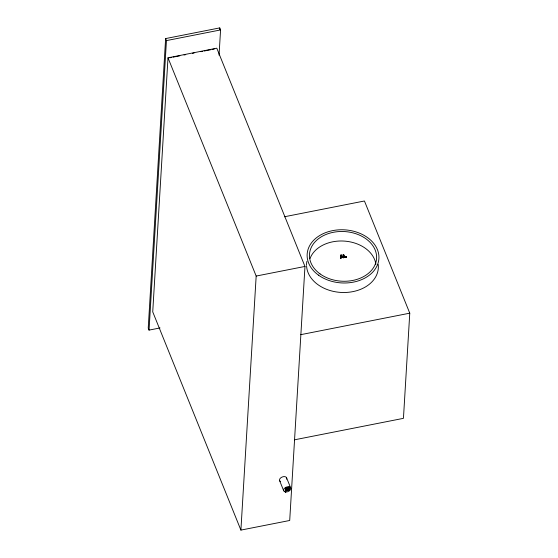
<?xml version="1.0" encoding="UTF-8"?>
<svg xmlns="http://www.w3.org/2000/svg" width="558" height="558" viewBox="0 0 558 558"><rect width="100%" height="100%" fill="white"/><g stroke="black" fill="none" stroke-linecap="round" stroke-linejoin="round"><path stroke-width="0.84" d="M219.05 55.137L220.57 29.93L219.747 27.9L165.628 38.572L148.233 328.083L149.049 330.113L160.041 327.944M149.049 330.113L166.444 40.595L165.628 38.572M167.993 57.816L152.732 311.859L240.903 530.1L289.707 520.481L304.968 266.438L216.797 48.197L167.993 57.816L256.171 276.057L240.903 530.1M219.643 29.637L219.747 27.9M285.264 491.772L285.354 490.182L288.981 489.471L289.114 489.805L285.926 490.754L285.849 492.023L285.396 492.114L285.787 490.412L285.926 490.754M285.382 489.708L285.494 487.838L289.121 487.12L289.149 489.289L288.556 489.045L288.646 487.532L287.572 487.741L287.621 489.512L287.168 489.603L287.119 487.832L285.933 488.069L285.975 489.959L285.522 490.043L285.836 489.617M285.396 492.114L285.354 490.182M285.522 490.043L285.494 487.838M285.975 489.959L285.933 488.069M287.168 489.603L287.119 487.832M288.695 489.38L288.646 487.532M288.981 489.471L289.1 490.126M289.149 489.289L289.121 487.12M340.492 258.34L340.973 258.249L340.492 258.34L340.861 255.027L341.245 254.95L343.77 257.698L343.296 257.789L342.556 256.708L341.064 257.001L340.973 258.249M340.861 255.027L343.77 257.698M341.245 254.95L341.168 255.641L342.235 256.715L341.071 256.945L341.189 255.327L342.235 256.715M344.593 256.854L346.399 256.499L346.518 257.154L344.258 257.601L343.156 254.887L343.63 254.476L344.572 257.168L343.63 254.476M343.296 257.789L342.556 256.708M344.258 257.601L343.177 254.567M346.399 256.499L346.518 257.154M284.385 216.776L364.444 200.992L409.767 313.171L403.448 418.34L294.429 439.83M166.444 40.595L220.57 29.93M169.737 57.802L171.418 57.474M173.099 57.139L179.816 55.814M184.021 54.991L185.702 54.656M192.419 53.331L194.1 53.003M200.824 51.678L202.505 51.343M204.186 51.015L210.903 49.69M212.584 49.355L214.265 49.027M343.156 254.887L343.609 254.797M342.249 256.401L341.091 256.631L341.043 257.315L342.535 257.022M343.31 257.475L343.791 257.377M344.272 257.28L346.539 256.833M256.171 276.057L304.968 266.438M300.748 334.667L409.767 313.171M285.633 488.173L289.26 487.462M286.066 488.403L287.258 488.173M287.712 488.083L288.786 487.866M287.035 489.261L287.621 489.512M288.556 489.045L289.009 488.954M285.494 490.524L289.114 489.805M286.617 477.871L290.711 488.006A3.773 2.392 -22 0 1 286.108 491.982A3.773 2.392 -22 0 1 284.747 488.062A3.773 2.392 -22 0 1 290.711 488.006M279.572 480.557L283.666 490.691M378.219 264.464A35.935 26.582 3.4 0 1 344.649 292.504A35.935 26.582 3.4 0 1 306.572 265.768M306.551 264.904A35.935 26.582 3.4 0 1 306.865 261.423M310.025 258.556A33.606 24.859 3.4 0 1 345.221 241.161A33.606 24.859 3.4 0 1 375.883 264.373M280.437 481.512A3.773 2.392 -22 0 1 282.306 476.95A3.773 2.392 -22 0 1 286.54 479.183M318.465 275.122A35.935 26.582 3.4 0 0 377.996 263.39A35.935 26.582 3.4 0 0 332.624 230.635A35.935 26.582 3.4 0 0 318.465 275.122M320.062 273.908A33.606 24.859 3.4 0 0 375.729 262.937A33.606 24.859 3.4 0 0 333.3 232.302A33.606 24.859 3.4 0 0 320.062 273.908"/></g></svg>
